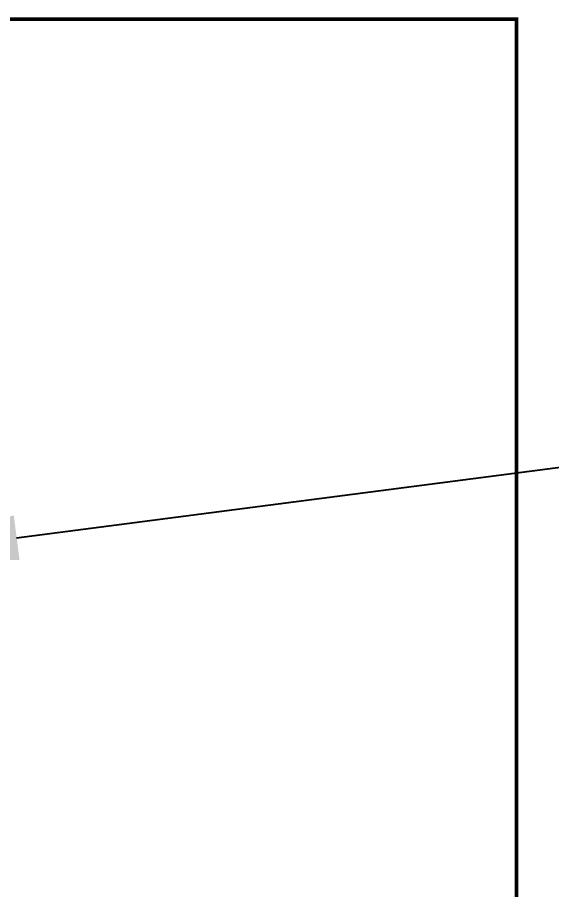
# Model space of a CAD drawing. Header units: feet. Extents: x -496 to 721, y -497 to 166.
# Drawn here: x -220.35 to -212.57, y -405.3 to -392.62 of the extents above; entities that cross this region are included whole.
import ezdxf
from ezdxf import colors
from ezdxf.entities.mleader import LeaderData, LeaderLine
from ezdxf.math import Vec2, Vec3

# ---------------------------------------------------------------- set-up
doc = ezdxf.new("R2010")
doc.units = ezdxf.units.FT
doc.header["$MEASUREMENT"] = 0
doc.layers.add('E-COMB-BOX', color=42, linetype='Continuous')
doc.layers.add('G-ANNO-TEXT', color=1, linetype='Continuous')
doc.styles.add('NEI-A', font='arial.ttf')

msp = doc.modelspace()

# ---------------------------------------------------------------- linework, layer by layer
at = {"layer": 'E-COMB-BOX', "color": 0, "const_width": 0.05}
msp.add_lwpolyline([(-238.923, -422.641), (-213.085, -422.641), (-213.085, -392.641), (-238.923, -392.641)], close=True, dxfattribs=at)

# ---------------------------------------------------------------- next in the draw order: leaders
at = {"layer": 'G-ANNO-TEXT'}
ml = msp.add_multileader_mtext('Standard', dxfattribs=at)
ml.set_content('\\pxql,t3.00005;DISCONNECT SWITCH', color=256, style='NEI-A')
ml.set_leader_properties()
ml.build(insert=Vec2(0, 0))
ml.multileader.update_dxf_attribs({"dogleg_length": 3.071, "arrow_head_size": 2})
ctx = ml.context
ctx.base_point, ctx.char_height, ctx.arrow_head_size, ctx.landing_gap_size, ctx.plane_origin = Vec3(-207.411, -398.62), 1, 2, 1.536, Vec3(529.682, -939.78)
notes = []
notes.append((ctx, [(0, (1, 1, 0), (-208.311, -398.62), (1, 0), 0.9, [(1, [(-222.343, -400.441)], 0, [])])]))
ctx.mtext.insert, ctx.mtext.width, ctx.mtext.flow_direction = Vec3(-205.875, -398.111), 15.03115, 5
ctx.mtext.has_bg_fill, ctx.mtext.bg_color, ctx.mtext.bg_scale_factor, ctx.mtext.bg_transparency, ctx.mtext.use_window_bg_color = 1, -1073741824, 1.5, 0, 1
for ctx, leaders in notes:
    for number, flags, end, landing, length, lines in leaders:
        leader = LeaderData()
        leader.index, (leader.has_last_leader_line, leader.has_dogleg_vector, leader.attachment_direction) = number, flags
        leader.last_leader_point, leader.dogleg_vector, leader.dogleg_length = Vec3(end), Vec3(landing), length
        for number, points, colour, breaks in lines:
            line = LeaderLine()
            line.index, line.vertices, line.color, line.breaks = number, Vec3.list(points), colors.encode_raw_color(colour), breaks
            leader.lines.append(line)
        ctx.leaders.append(leader)

doc.saveas('drawing.dxf')
